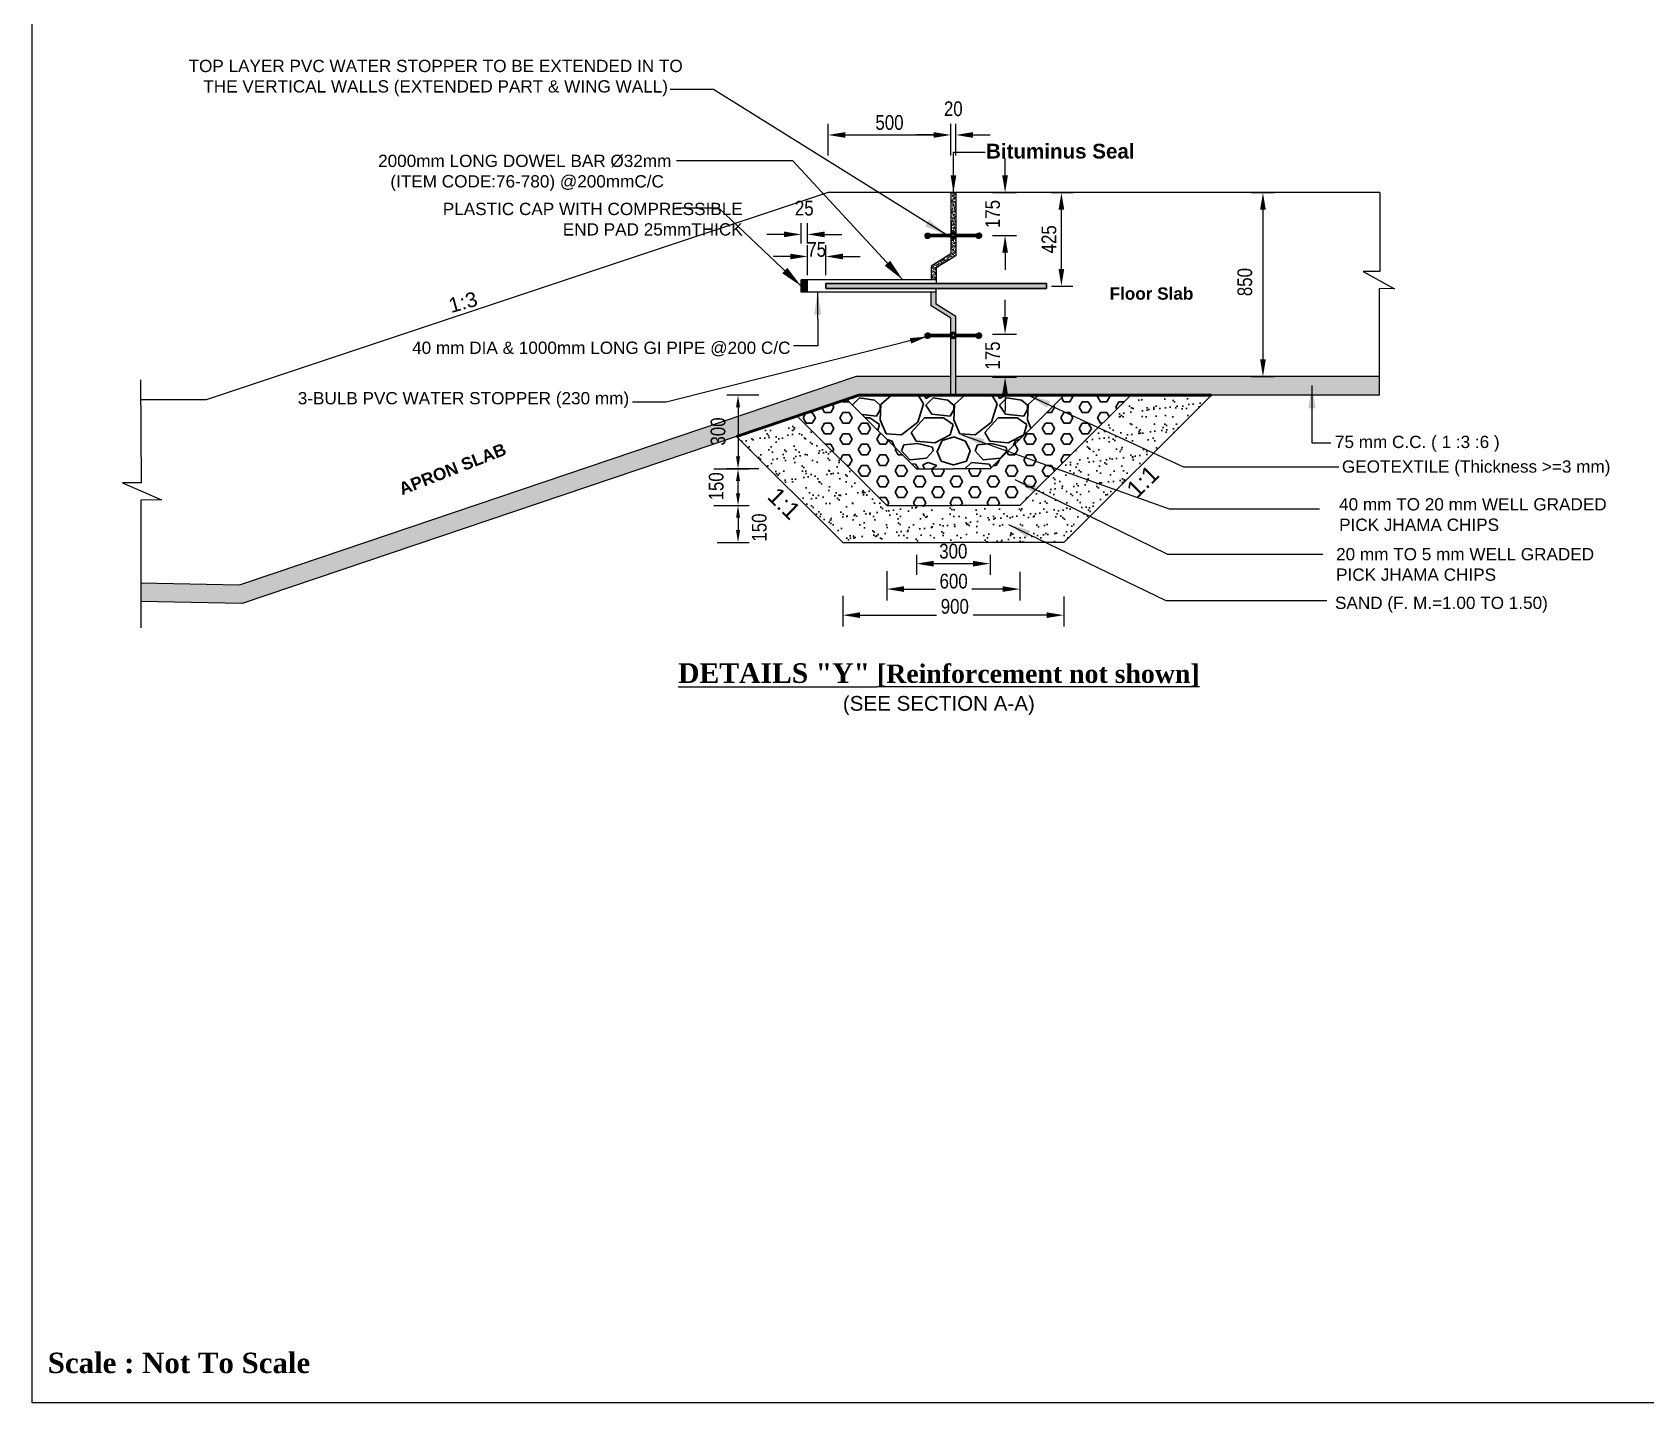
# Model space of a CAD drawing. Extents: x -358915 to 1258323, y -1667244 to -305611.
# Drawn here: x 258182 to 291064, y -1489101 to -1461173 of the extents above; entities that cross this region are included whole.
import ezdxf

# ---------------------------------------------------------------- set-up
doc = ezdxf.new("R2010")
doc.units = 0
doc.header["$LTSCALE"] = 300
doc.header["$MEASUREMENT"] = 0
doc.linetypes.add('DASHED2', pattern=[9.525, 6.35, -3.175])
doc.layers.get('0').update_dxf_attribs({"linetype": 'CONTINUOUS'})
doc.layers.get('DEFPOINTS').update_dxf_attribs({"linetype": 'CONTINUOUS'})
for name, color, linetype, lineweight in [('Dim', 7, 'CONTINUOUS', 9), ('Dimension', 8, 'CONTINUOUS', 18), ('HATCH', 252, 'CONTINUOUS', 5), ('line2', 3, 'CONTINUOUS', 30), ('TEXT-ROOM', 4, 'CONTINUOUS', 5)]:
    doc.layers.add(name, color=color, linetype=linetype, lineweight=lineweight)
for name, color, linetype in [('DOTTED', 240, 'DASHED2'), ('LINE', 7, 'CONTINUOUS'), ('TEXT', 10, 'CONTINUOUS')]:
    doc.layers.add(name, color=color, linetype=linetype)
doc.styles.add('1-2', font='arial.ttf')
doc.styles.add('Arial', font='arial.ttf')
doc.styles.add('BIG', font='ROMANT.SHX')
doc.styles.add('dimText', font='ARIALN.TTF')
doc.dimstyles.new('3', dxfattribs={"dimtxt": 225, "dimasz": 350, "dimexe": 100, "dimexo": 25, "dimgap": 9, "dimtad": 0, "dimdec": 0, "dimzin": 0, "dimdsep": 46, "dimtxsty": 'Standard', "dimcen": 0, "dimclrd": 5, "dimclre": 6, "dimclrt": 256, "dimadec": 0, "dimazin": 0, "dimtfac": 1, "dimtdec": 0, "dimtofl": 0, "dimtmove": 2, "dimatfit": 3, "dimfxl": 1, "dimtolj": 1, "dimtzin": 0, "dimarcsym": 0})
doc.dimstyles.new('dim_230', dxfattribs={"dimtxt": 460, "dimasz": 460, "dimexe": 230, "dimexo": 100, "dimgap": 100, "dimtad": 1, "dimdec": 0, "dimzin": 0, "dimdsep": 46, "dimtxsty": 'dimText', "dimcen": 0.09, "dimclrd": 256, "dimclre": 256, "dimclrt": 7, "dimadec": 0, "dimazin": 0, "dimtfac": 1, "dimtdec": 0, "dimtofl": 0, "dimtmove": 0, "dimatfit": 3, "dimfxl": 1, "dimtolj": 1, "dimtzin": 0, "dimlwd": -1, "dimlwe": -1, "dimarcsym": 0})
pattern_1 = [(37.5, (-1545546.38, -1546213.47), (-11.023838, 337.19416), [0, -266, 0, -297.5, 0, -284.375]), (7.5, (-1545546.4, -1546213.47), (309.71092, 493.87556), [0, -143.5, 0, -239.75, 0, -91.875]), (327.5, (-1545761.63, -1546213.47), (544.974826, 0.990334), [0, -87.5, 0, -315, 0, -411.25]), (317.5, (-1545761.63, -1546213.47), (526.07216, 153.59322), [0, -43.75, 0, -206.5, 0, -236.25])]
pattern_2 = [(0, (-1545546.38, -1546213.47), (0, 216.50635), [125, -250]), (120, (-1545546.38, -1546213.47), (-187.5, -108.253175), [125, -250]), (60, (-1545421.38, -1546213.47), (-187.5, 108.253175), [125, -250])]
pattern_3 = [(228.0127875, (-1544466.38, -1544713.47), (-12000, -13500), [201.804, -19978.6321]), (184.9697407, (-1544601.38, -1544863.47), (18000, 1500), [346.302, -34283.8871]), (132.510447, (-1544946.38, -1544893.47), (15000, -16500), [244.182, -24174.0489]), (267.273689, (-1545531.38, -1545268.47), (1500, 30000), [315.357, -31220.3371]), (292.833654, (-1545546.38, -1545583.47), (-7500, 18000), [309.2325, -30614.0597]), (357.273689, (-1545426.38, -1545868.47), (-30000, 1500), [315.357, -31220.3371]), (37.6942405, (-1545111.38, -1545883.47), (-19500, -15000), [417.0435, -41287.2728]), (72.2553284, (-1544781.38, -1545628.47), (10500, 33000), [393.732, -38979.4822]), (121.4295656, (-1544661.38, -1545253.47), (-12000, 19500), [316.425, -31326.1097]), (175.236358, (-1544826.38, -1544983.47), (16500, -1500), [361.248, -17701.1439]), (222.3974378, (-1545186.38, -1544953.47), (-18000, -16500), [467.172, -46250.0625]), (138.814075, (-1544046.38, -1545283.47), (-10500, 9000), [159.4515, -15785.7672]), (171.4692344, (-1544166.38, -1545178.47), (19500, -3000), [303.3555, -30032.2671]), (225, (-1544466.4, -1545133.5), (-2e-13, -1500), [212.1315, -1909.1888]), (203.19859, (-1544571.38, -1544953.47), (7500, 3000), [114.237, -11309.4227]), (291.80141, (-1544676.38, -1544998.47), (-1500, 4500), [161.5545, -7916.1927]), (30.963757, (-1544616.38, -1545148.47), (4500, 3000), [262.3935, -8484.0343]), (161.56505, (-1544391.4, -1545013.47), (3000, -1500), [189.7365, -4553.68]), (16.3895403, (-1545546.38, -1544998.47), (15000, 4500), [265.8, -26314.2677]), (70.346176, (-1545291.38, -1544923.47), (-6000, -16500), [222.9915, -22076.1116]), (293.19859, (-1544391.38, -1544713.47), (-3000, 7500), [228.4725, -11195.1872]), (343.6104597, (-1544301.38, -1544923.47), (-15000, 4500), [265.8, -26314.2677]), (339.443955, (-1545546.38, -1545928.47), (-7500, 3000), [256.32, -12559.6856]), (294.7751406, (-1545306.38, -1546018.47), (-7500, 16500), [214.767, -21261.9646]), (66.80141, (-1544376.38, -1546213.47), (3000, 7500), [228.4725, -11195.1872]), (17.3540246, (-1544286.38, -1546003.47), (-19500, -6000), [251.4465, -24893.1354]), (69.443955, (-1545111.38, -1546213.47), (-3000, -7500), [128.16, -12687.8456]), (101.309932, (-1544466.38, -1546213.47), (-1500, 6000), [76.485, -7572.0443]), (165.963757, (-1544481.38, -1546138.47), (4500, -1500), [309.2325, -5875.4259]), (186.009006, (-1544781.38, -1546063.47), (15000, 1500), [286.575, -28370.8848]), (303.690068, (-1544616.4, -1545283.47), (-1500, 3000), [216.333, -5191.9939]), (353.1572266, (-1544496.38, -1545463.47), (25500, -3000), [377.691, -37391.3439]), (60.945396, (-1544121.38, -1545508.47), (-6000, -10500), [154.434, -15289.0112]), (90, (-1544046.4, -1545373.5), (-1500, 1500), [90, -1410]), (120.256437, (-1544811.38, -1546018.47), (6000, -10500), [208.386, -20630.28]), (48.0127875, (-1544916.38, -1545838.47), (12000, 13500), [403.608, -19776.8281]), (0, (-1544646.4, -1545538.5), (1500, 1500), [390, -1110]), (325.3048465, (-1544256.38, -1545538.47), (15000, -10500), [237.171, -23479.9115]), (254.054604, (-1544061.38, -1545673.47), (-1500, -6000), [218.403, -10701.7618]), (207.6459754, (-1544121.38, -1545883.47), (-28500, -15000), [355.5975, -35204.2113]), (175.4260787, (-1544436.38, -1546048.47), (-19500, 1500), [376.1985, -37243.6101])]

# ---------------------------------------------------------------- blocks, each defined once
blk = doc.blocks.new('huk')
at = {"layer": 'Dim'}
h = blk.add_hatch(dxfattribs=at)
h.set_pattern_fill('ANSI31', color=15)
h.set_pattern_definition([(45, (-358365.36117, -19477.47705), (-0.08838834765, 0.08838834765), [])])
h.paths.add_polyline_path([(12.6, 3.5, 0.75964), (-12.6, 3.5), (-94, 3.5, 4.674984), (-94, -5.5), (-11.8, -5.5, 0.637498), (11.8, -5.5), (94, -5.5, 4.674984), (94, 3.5)])
h.paths.add_polyline_path([(-6, 0, -1), (6, 0, -1)], flags=16)
at = {"layer": 'DOTTED', "color": 8}
for points in [[(-94, 3.5), (-12.6, 3.5)], [(12.6, 3.5), (94, 3.5)], [(-94, -5.5), (-11.8, -5.5)], [(11.8, -5.5), (94, -5.5)]]:
    blk.add_lwpolyline(points, dxfattribs=at)
blk.add_circle((0, 0), 6.04, dxfattribs=at)
for centre, radius, start, end in [((-104, -1), 11, 24.14774, 335.85226), ((0, 0), 13, 15.55648, 164.44352), ((104, -1), 11, 204.14774, 155.85226), ((0, 0), 13, 204.96517, 335.03483)]:
    blk.add_arc(centre, radius, start, end, dxfattribs=at)
blk = doc.blocks.new('*D1588')
at = {"layer": 'DEFPOINTS', "color": 0, "ltscale": 500, "transparency": 16777216}
for p in [(282929, -1464440), (282929, -1468190), (283263, -1468190)]:
    blk.add_point(p, dxfattribs=at)
at = {"layer": 'Dim', "ltscale": 500, "transparency": 16777216}
for p, q in [((283029, -1464440), (283493, -1464440)), ((283263, -1464790), (283263, -1467840)), ((283029, -1468190), (283493, -1468190))]:
    blk.add_line(p, q, dxfattribs=at)
for points in [[(283205, -1464790), (283321, -1464790), (283263, -1464440)], [(283205, -1467840), (283321, -1467840), (283263, -1468190)]]:
    blk.add_solid(points, dxfattribs=at)
at = {"layer": 'Dim', "color": 7, "ltscale": 500, "transparency": 16777216, "insert": (282894, -1466264), "char_height": 300, "attachment_point": 5, "rotation": 90, "style": 'dimText'}
blk.add_mtext('\\A1;850', dxfattribs=at)
blk = doc.blocks.new('*D1589')
at = {"layer": 'DEFPOINTS', "color": 0, "ltscale": 500, "transparency": 16777216}
for p in [(276902, -1463266), (276902, -1463784), (277002, -1463784)]:
    blk.add_point(p, dxfattribs=at)
at = {"layer": 'Dim', "ltscale": 500, "transparency": 16777216}
for p, q in [((276902, -1463684), (276902, -1463036)), ((277002, -1463684), (277002, -1463036)), ((276552, -1463266), (276202, -1463266)), ((277352, -1463266), (277702, -1463266))]:
    blk.add_line(p, q, dxfattribs=at)
for points in [[(276552, -1463208), (276552, -1463324), (276902, -1463266)], [(277352, -1463208), (277352, -1463324), (277002, -1463266)]]:
    blk.add_solid(points, dxfattribs=at)
at = {"layer": 'Dim', "color": 7, "ltscale": 500, "transparency": 16777216, "insert": (276952, -1462733), "char_height": 300, "attachment_point": 5, "style": 'dimText'}
blk.add_mtext('\\A1;20', dxfattribs=at)
blk = doc.blocks.new('*D1590')
at = {"layer": 'DEFPOINTS', "color": 0, "ltscale": 500, "transparency": 16777216}
for p in [(276902, -1463266), (274402, -1463784), (276902, -1463784)]:
    blk.add_point(p, dxfattribs=at)
at = {"layer": 'Dim', "ltscale": 500, "transparency": 16777216}
for p, q in [((274402, -1463684), (274402, -1463036)), ((276902, -1463684), (276902, -1463036)), ((274752, -1463266), (276552, -1463266))]:
    blk.add_line(p, q, dxfattribs=at)
for points in [[(274752, -1463208), (274752, -1463324), (274402, -1463266)], [(276552, -1463208), (276552, -1463324), (276902, -1463266)]]:
    blk.add_solid(points, dxfattribs=at)
at = {"layer": 'Dim', "color": 7, "ltscale": 500, "transparency": 16777216, "insert": (275652, -1463013), "char_height": 300, "attachment_point": 5, "style": 'dimText'}
blk.add_mtext('\\A1;500', dxfattribs=at)
blk = doc.blocks.new('*D1591')
at = {"layer": 'DEFPOINTS', "color": 0, "ltscale": 500, "transparency": 16777216}
for p in [(277651, -1464440), (278008, -1464440), (277651, -1465315, 0)]:
    blk.add_point(p, dxfattribs=at)
at = {"layer": 'Dim', "ltscale": 500, "transparency": 16777216}
for p, q in [((278008, -1464090), (278008, -1463740)), ((277751, -1464440), (278238, -1464440)), ((277751, -1465315), (278238, -1465315)), ((278008, -1465665), (278008, -1466015))]:
    blk.add_line(p, q, dxfattribs=at)
for points in [[(277950, -1464090), (278066, -1464090), (278008, -1464440)], [(277950, -1465665), (278066, -1465665), (278008, -1465315)]]:
    blk.add_solid(points, dxfattribs=at)
at = {"layer": 'Dim', "color": 7, "ltscale": 500, "transparency": 16777216, "insert": (277755, -1464877), "char_height": 300, "attachment_point": 5, "rotation": 90, "style": 'dimText'}
blk.add_mtext('\\A1;175', dxfattribs=at)
blk = doc.blocks.new('*D1592')
at = {"layer": 'DEFPOINTS', "color": 0, "ltscale": 500, "transparency": 16777216}
for p in [(273979, -1465742), (273979, -1466220), (274354, -1466220)]:
    blk.add_point(p, dxfattribs=at)
at = {"layer": 'Dim', "ltscale": 500, "transparency": 16777216}
for p, q in [((273979, -1466120), (273979, -1465512)), ((274354, -1466120), (274354, -1465512)), ((273629, -1465742), (273279, -1465742)), ((274704, -1465742), (275054, -1465742))]:
    blk.add_line(p, q, dxfattribs=at)
for points in [[(273629, -1465684), (273629, -1465801), (273979, -1465742)], [(274704, -1465684), (274704, -1465801), (274354, -1465742)]]:
    blk.add_solid(points, dxfattribs=at)
at = {"layer": 'Dim', "color": 7, "ltscale": 500, "transparency": 16777216, "insert": (274168, -1465600), "char_height": 300, "attachment_point": 5, "style": 'dimText'}
blk.add_mtext('\\A1;75', dxfattribs=at)
blk = doc.blocks.new('*D1593')
at = {"layer": 'DEFPOINTS', "color": 0, "ltscale": 500, "transparency": 16777216}
for p in [(273852, -1465292), (273852, -1465576), (273979, -1465575)]:
    blk.add_point(p, dxfattribs=at)
at = {"layer": 'Dim', "ltscale": 500, "transparency": 16777216}
for p, q in [((273852, -1465476), (273852, -1465062)), ((273979, -1465475), (273979, -1465062)), ((273502, -1465292), (273152, -1465292)), ((274329, -1465292), (274679, -1465292))]:
    blk.add_line(p, q, dxfattribs=at)
for points in [[(273502, -1465234), (273502, -1465350), (273852, -1465292)], [(274329, -1465234), (274329, -1465350), (273979, -1465292)]]:
    blk.add_solid(points, dxfattribs=at)
at = {"layer": 'Dim', "color": 7, "ltscale": 500, "transparency": 16777216, "insert": (273915, -1464759), "char_height": 300, "attachment_point": 5, "style": 'dimText'}
blk.add_mtext('\\A1;25', dxfattribs=at)
blk = doc.blocks.new('*D1594')
at = {"layer": 'DEFPOINTS', "color": 0, "ltscale": 500, "transparency": 16777216}
for p in [(274702, -1472557), (279202, -1472572), (279202, -1473052)]:
    blk.add_point(p, dxfattribs=at)
at = {"layer": 'Dim', "ltscale": 500, "transparency": 16777216}
for p, q in [((274702, -1472657), (274702, -1473282)), ((279202, -1472672), (279202, -1473282)), ((275052, -1473052), (276611, -1473052)), ((278852, -1473052), (277354, -1473052))]:
    blk.add_line(p, q, dxfattribs=at)
for points in [[(275052, -1472993), (275052, -1473110), (274702, -1473052)], [(278852, -1472993), (278852, -1473110), (279202, -1473052)]]:
    blk.add_solid(points, dxfattribs=at)
at = {"layer": 'Dim', "color": 7, "ltscale": 500, "transparency": 16777216, "insert": (276983, -1472874), "char_height": 300, "attachment_point": 5, "style": 'dimText'}
blk.add_mtext('\\A1;900', dxfattribs=at)
blk = doc.blocks.new('*D1595')
at = {"layer": 'DEFPOINTS', "color": 0, "ltscale": 500, "transparency": 16777216}
for p in [(275596, -1472053), (278307, -1472067), (278307, -1472520)]:
    blk.add_point(p, dxfattribs=at)
at = {"layer": 'Dim', "ltscale": 500, "transparency": 16777216}
for p, q in [((275596, -1472153), (275596, -1472750)), ((278307, -1472167), (278307, -1472750)), ((275946, -1472520), (276587, -1472520)), ((277957, -1472520), (277331, -1472520))]:
    blk.add_line(p, q, dxfattribs=at)
for points in [[(275946, -1472462), (275946, -1472578), (275596, -1472520)], [(277957, -1472462), (277957, -1472578), (278307, -1472520)]]:
    blk.add_solid(points, dxfattribs=at)
at = {"layer": 'Dim', "color": 7, "ltscale": 500, "transparency": 16777216, "insert": (276959, -1472360), "char_height": 300, "attachment_point": 5, "style": 'dimText'}
blk.add_mtext('\\A1;600', dxfattribs=at)
blk = doc.blocks.new('*D1596')
at = {"layer": 'DEFPOINTS', "color": 0, "ltscale": 500, "transparency": 16777216}
for p in [(276202, -1471721), (277702, -1471721), (277702, -1472002)]:
    blk.add_point(p, dxfattribs=at)
at = {"layer": 'Dim', "ltscale": 500, "transparency": 16777216}
for p, q in [((276202, -1471821), (276202, -1472232)), ((276552, -1472002), (277352, -1472002)), ((277702, -1471821), (277702, -1472232))]:
    blk.add_line(p, q, dxfattribs=at)
for points in [[(276552, -1471944), (276552, -1472061), (276202, -1472002)], [(277352, -1471944), (277352, -1472061), (277702, -1472002)]]:
    blk.add_solid(points, dxfattribs=at)
at = {"layer": 'Dim', "color": 7, "ltscale": 500, "transparency": 16777216, "insert": (276952, -1471749), "char_height": 300, "attachment_point": 5, "style": 'dimText'}
blk.add_mtext('\\A1;300', dxfattribs=at)
blk = doc.blocks.new('*D1597')
at = {"layer": 'DEFPOINTS', "color": 0, "ltscale": 500, "transparency": 16777216}
for p in [(273086, -1468568), (272565, -1470068), (273086, -1470068)]:
    blk.add_point(p, dxfattribs=at)
at = {"layer": 'Dim', "ltscale": 500, "transparency": 16777216}
for p, q in [((272986, -1468568), (272335, -1468568)), ((272565, -1468818), (272565, -1469818)), ((272986, -1470068), (272335, -1470068))]:
    blk.add_line(p, q, dxfattribs=at)
for points in [[(272524, -1468818), (272607, -1468818), (272565, -1468568)], [(272524, -1469818), (272607, -1469818), (272565, -1470068)]]:
    blk.add_solid(points, dxfattribs=at)
at = {"layer": 'Dim', "color": 7, "ltscale": 500, "transparency": 16777216, "insert": (272159, -1469309), "char_height": 300, "attachment_point": 5, "rotation": 90, "style": 'dimText'}
blk.add_mtext('\\A1;300', dxfattribs=at)
blk = doc.blocks.new('*D1598')
at = {"layer": 'DEFPOINTS', "color": 0, "ltscale": 500, "transparency": 16777216}
for p in [(272060, -1470818), (272037, -1471568), (272565, -1471568)]:
    blk.add_point(p, dxfattribs=at)
at = {"layer": 'Dim', "ltscale": 500, "transparency": 16777216}
for p, q in [((272160, -1470818), (272795, -1470818)), ((272565, -1471068), (272565, -1471318)), ((272137, -1471568), (272795, -1471568))]:
    blk.add_line(p, q, dxfattribs=at)
for points in [[(272524, -1471068), (272607, -1471068), (272565, -1470818)], [(272524, -1471318), (272607, -1471318), (272565, -1471568)]]:
    blk.add_solid(points, dxfattribs=at)
at = {"layer": 'Dim', "color": 7, "ltscale": 500, "transparency": 16777216, "insert": (272999, -1471266), "char_height": 300, "attachment_point": 5, "rotation": 90, "style": 'dimText'}
blk.add_mtext('\\A1;150', dxfattribs=at)
blk = doc.blocks.new('*D1599')
at = {"layer": 'DEFPOINTS', "color": 0, "ltscale": 500, "transparency": 16777216}
for p in [(271971, -1470068), (272565, -1470068), (271971, -1470818)]:
    blk.add_point(p, dxfattribs=at)
at = {"layer": 'Dim', "ltscale": 500, "transparency": 16777216}
for p, q in [((272071, -1470068), (272795, -1470068)), ((272565, -1470568), (272565, -1470318)), ((272071, -1470818), (272795, -1470818))]:
    blk.add_line(p, q, dxfattribs=at)
for points in [[(272524, -1470318), (272607, -1470318), (272565, -1470068)], [(272524, -1470568), (272607, -1470568), (272565, -1470818)]]:
    blk.add_solid(points, dxfattribs=at)
at = {"layer": 'Dim', "color": 7, "ltscale": 500, "transparency": 16777216, "insert": (272121, -1470427), "char_height": 300, "attachment_point": 5, "rotation": 90, "style": 'dimText'}
blk.add_mtext('\\A1;150', dxfattribs=at)
blk = doc.blocks.new('*D1610')
at = {"layer": 'DEFPOINTS', "color": 0, "ltscale": 500, "transparency": 16777216}
for p in [(277651, -1467325), (278008, -1467325), (277651, -1468199, 0)]:
    blk.add_point(p, dxfattribs=at)
at = {"layer": 'Dim', "ltscale": 500, "transparency": 16777216}
for p, q in [((278008, -1466975), (278008, -1466625)), ((277751, -1467325), (278238, -1467325)), ((277751, -1468199), (278238, -1468199)), ((278008, -1468549), (278008, -1468899))]:
    blk.add_line(p, q, dxfattribs=at)
for points in [[(277950, -1466975), (278066, -1466975), (278008, -1467325)], [(277950, -1468549), (278066, -1468549), (278008, -1468199)]]:
    blk.add_solid(points, dxfattribs=at)
at = {"layer": 'Dim', "color": 7, "ltscale": 500, "transparency": 16777216, "insert": (277755, -1467762), "char_height": 300, "attachment_point": 5, "rotation": 90, "style": 'dimText'}
blk.add_mtext('\\A1;175', dxfattribs=at)
blk = doc.blocks.new('*D1611')
at = {"layer": 'DEFPOINTS', "color": 0, "ltscale": 500, "transparency": 16777216}
for p in [(278851, -1464440), (279155, -1464440), (278851, -1466345)]:
    blk.add_point(p, dxfattribs=at)
at = {"layer": 'Dim', "ltscale": 500, "transparency": 16777216}
for p, q in [((278951, -1464440), (279385, -1464440)), ((279155, -1465995), (279155, -1464790)), ((278951, -1466345), (279385, -1466345))]:
    blk.add_line(p, q, dxfattribs=at)
for points in [[(279097, -1464790), (279213, -1464790), (279155, -1464440)], [(279097, -1465995), (279213, -1465995), (279155, -1466345)]]:
    blk.add_solid(points, dxfattribs=at)
at = {"layer": 'Dim', "color": 7, "ltscale": 500, "transparency": 16777216, "insert": (278902, -1465392), "char_height": 300, "attachment_point": 5, "rotation": 90, "style": 'dimText'}
blk.add_mtext('\\A1;425', dxfattribs=at)

msp = doc.modelspace()

# ---------------------------------------------------------------- hatches: boundary and pattern name
at = {"layer": 'Dim'}
h = msp.add_hatch(dxfattribs=at)
h.set_pattern_fill('AR-SAND', color=8, scale=25)
h.set_pattern_definition([(37.5, (-1485779.437, -1562322.575), (-1.57483395, 48.1705942), [0, -38, 0, -42.5, 0, -40.625]), (7.5, (-1485779.44, -1562322.575), (44.2444176, 70.5536516), [0, -20.5, 0, -34.25, 0, -13.125]), (327.5, (-1485810.187, -1562322.575), (77.8535465, 0.1414763), [0, -12.5, 0, -45, 0, -58.75]), (317.5, (-1485810.19, -1562322.575), (75.153165, 21.941889), [0, -6.25, 0, -29.5, 0, -33.75])])
h.paths.add_polyline_path([(277001.6, -1464440), (276901.6, -1464440), (276901.6, -1465690), (276501.6, -1465940), (276501.6, -1466216.8), (276601.6, -1466216.7), (276601.6, -1465981.3), (277001.6, -1465725.7)])
h = msp.add_hatch(color=15, dxfattribs=at)
h.dxf.hatch_style = 1
h.paths.add_polyline_path([(273979.2, -1466220.3), (273851.7, -1466220.5), (273852.1, -1466470.5), (273979.5, -1466470.5)])
h = msp.add_hatch(color=15, dxfattribs=at)
h.dxf.hatch_style = 1
h.paths.add_polyline_path([(273979.2, -1466220.3), (273851.7, -1466220.5), (273852.1, -1466470.5), (273979.5, -1466470.5)])
h = msp.add_hatch(color=15, dxfattribs=at)
h.dxf.hatch_style = 1
h.paths.add_polyline_path([(278850.8, -1466294.6), (278850.8, -1466394.6), (274353.6, -1466394.6), (274353.6, -1466294.6)])
h = msp.add_hatch(color=15, dxfattribs=at)
h.dxf.hatch_style = 1
h.paths.add_polyline_path([(278850.8, -1466294.6), (278850.8, -1466394.6), (274353.6, -1466394.6), (274353.6, -1466294.6)])
h = msp.add_hatch(dxfattribs=at)
h.set_pattern_fill('AR-SAND', color=8, scale=25)
h.set_pattern_definition([(37.5, (-1485779.437, -1562572.575), (-1.57483395, 48.1705942), [0, -38, 0, -42.5, 0, -40.625]), (7.5, (-1485779.44, -1562572.575), (44.2444176, 70.5536516), [0, -20.5, 0, -34.25, 0, -13.125]), (327.5, (-1485810.187, -1562572.575), (77.8535465, 0.1414763), [0, -12.5, 0, -45, 0, -58.75]), (317.5, (-1485810.19, -1562572.575), (75.153165, 21.941889), [0, -6.25, 0, -29.5, 0, -33.75])])
h.paths.add_polyline_path([(277001.6, -1468565), (276901.6, -1468565), (276901.6, -1466999.2), (276501.6, -1466749.2), (276501.6, -1466472.4), (276601.6, -1466470.5), (276601.6, -1466708), (277001.6, -1466963.6)])
h = msp.add_hatch(dxfattribs=at)
h.set_pattern_fill('AR-CONC', color=8, scale=100)
h.set_pattern_definition([(50, (-1571018.9, -1622660.97), (717.26018, -62.75213), [75, -825]), (355, (-1571018.9, -1622661), (-138.75133, 752.19213), [60, -660]), (100.451444, (-1570959.1, -1622666.2), (578.50885, 689.44), [63.7402, -701.1421]), (46.1842, (-1571018.9, -1622461), (1067.24133, -165.5193), [112.5, -1237.5]), (96.635635, (-1570930, -1622474.8), (934.66195, 974.1186), [95.61034, -1051.71376]), (351.184164, (-1571018.9, -1622461), (934.66195, 974.1186), [90, -990]), (21, (-1570918.9, -1622510.97), (596.90705, -402.6189), [75, -825]), (326, (-1570918.9, -1622511), (243.31533, 725.15005), [60, -660]), (71.451445, (-1570869.14, -1622544.5), (840.22238, 322.53115), [63.7402, -701.1421]), (37.5, (-1571018.89, -1622660.97), (12.159855, 332.893854), [0, -652, 0, -670, 0, -662.5]), (7.5, (-1571018.9, -1622660.97), (263.06954, 394.41171), [0, -382, 0, -637, 0, -252.5]), (327.5, (-1571241.89, -1622660.97), (533.822436, -22.55487), [0, -250, 0, -780, 0, -1035]), (317.5, (-1571341.9, -1622660.97), (583.18617, 100.10498), [0, -325, 0, -518, 0, -735])])
h.paths.add_polyline_path([(285634.1, -1468190), (274970.8, -1468190), (263219, -1472164.4), (262396.9, -1472438.5), (260388.2, -1472400.3), (260393, -1472775.5), (262454.6, -1472814.7), (263335.3, -1472520.9), (275028.8, -1468565), (285634.1, -1468565)])
at = {"layer": 'HATCH', "lineweight": 30, "ltscale": 50}
h = msp.add_hatch(dxfattribs=at)
h.set_pattern_fill('HEX', color=2, scale=1000)
h.set_pattern_definition(pattern_2)
h.paths.add_polyline_path([(274778.9, -1468649.6), (273765.2, -1468992.5), (275596.4, -1470817.6), (276951.6, -1470817.6), (276951.6, -1470067.6), (276201.6, -1470067.6)])
h = msp.add_hatch(dxfattribs=at)
h.set_pattern_fill('GRAVEL', color=8, scale=1500)
h.set_pattern_definition(pattern_3)
h.paths.add_polyline_path([(275028.8, -1468565), (274778.9, -1468649.6), (276201.6, -1470067.6), (276951.6, -1470067.6), (276951.6, -1468565)])
h = msp.add_hatch(dxfattribs=at)
h.set_pattern_fill('AR-SAND', color=1, scale=175)
h.set_pattern_definition(pattern_1)
h.paths.add_polyline_path([(282214.2, -1468565), (280567, -1468565), (278306.9, -1470817.6), (276951.6, -1470817.6), (276951.6, -1471567.6), (279201.6, -1471567.6)])
h = msp.add_hatch(dxfattribs=at)
h.set_pattern_fill('HEX', color=2, scale=1000)
h.set_pattern_definition(pattern_2)
h.paths.add_polyline_path([(280567, -1468565), (279209.2, -1468565), (277701.6, -1470067.6), (276951.6, -1470067.6), (276951.6, -1470817.6), (278306.9, -1470817.6)])
h = msp.add_hatch(dxfattribs=at)
h.set_pattern_fill('GRAVEL', color=8, scale=1500)
h.set_pattern_definition(pattern_3)
h.paths.add_polyline_path([(279209.2, -1468565), (276951.6, -1468565), (276951.6, -1470067.6), (277701.6, -1470067.6)])
h = msp.add_hatch(dxfattribs=at)
h.set_pattern_fill('AR-SAND', color=1, scale=175)
h.set_pattern_definition(pattern_1)
h.paths.add_polyline_path([(273765.2, -1468992.5), (272535.4, -1469408.6), (274701.6, -1471567.6), (276951.6, -1471567.6), (276951.6, -1470817.6), (275596.4, -1470817.6)])

# ---------------------------------------------------------------- linework, layer by layer
for p, q in [((276601.6, -1466216.7), (273851.7, -1466220.5)), ((276601.6, -1466216.7), (273851.7, -1466220.5)), ((276601.6, -1466470.5), (273852.1, -1466470.5)), ((276601.6, -1466470.5), (273852.1, -1466470.5))]:
    msp.add_line(p, q)
for points in [[(273852.1, -1466470.5), (273851.7, -1466220.5)], [(273852.1, -1466470.5), (273851.7, -1466220.5)], [(273979.5, -1466470.4), (273979.2, -1466220.5)], [(273979.5, -1466470.4), (273979.2, -1466220.5)]]:
    msp.add_lwpolyline(points)
at = {"color": 5}
msp.add_lwpolyline([(275129.1, -1468568.2), (276879.1, -1468568.2)], dxfattribs=at)
at = {"layer": 'Dim', "color": 8}
for points in [[(285647.1, -1464440), (285647.1, -1466044.8), (285305.9, -1466044.8), (285943.8, -1466399.7), (285634.1, -1466396.3), (285634.1, -1468565)], [(260386.7, -1468253.3), (260401.1, -1470353.4), (260018.7, -1470357.3), (260814.5, -1470704), (260391.7, -1470704.9), (260393.4, -1473307.8)]]:
    msp.add_lwpolyline(points, dxfattribs=at)
at = {"layer": 'DOTTED', "color": 8, "linetype": 'ByBlock', "ltscale": 0.5}
for points in [[(274778.9, -1468649.6), (276201.6, -1470067.6), (276951.6, -1470067.6)], [(282214.2, -1468565), (279201.6, -1471567.6), (276951.6, -1471567.6)], [(279209.2, -1468565), (277701.6, -1470067.6), (276951.6, -1470067.6)], [(280567, -1468565), (278306.9, -1470817.6), (276951.6, -1470817.6)], [(273765.2, -1468992.5), (275596.4, -1470817.6), (276951.6, -1470817.6)], [(272535.4, -1469408.6), (274701.6, -1471567.6), (276951.6, -1471567.6)]]:
    msp.add_lwpolyline(points, dxfattribs=at)
at = {"layer": 'LINE', "ltscale": 500}
msp.add_line((285647.1, -1464440), (277001.6, -1464440), dxfattribs=at)
at = {"layer": 'LINE'}
msp.add_lwpolyline([(333296.8, -1489101.3), (258182, -1489101.3), (258182, -1435984.4), (333296.8, -1435984.4)], close=True, dxfattribs=at)
at = {"layer": 'LINE', "ltscale": 500}
for points in [[(274402.9, -1464440), (261727.9, -1468665)], [(276901.6, -1464440), (274402.9, -1464440)], [(276901.6, -1468190), (274970.8, -1468190), (263143.1, -1472190), (262401.6, -1472438.6), (260392.9, -1472400.4)], [(285634.1, -1468190), (277001.6, -1468190)], [(261727.9, -1468665), (260390.5, -1468665)], [(285634.1, -1468565), (275028.8, -1468565), (262459.4, -1472814.8)], [(262459.4, -1472814.8), (262459.4, -1472814.8), (262459.4, -1472814.8), (260385.8, -1472775.3)]]:
    msp.add_lwpolyline(points, dxfattribs=at)
at = {"layer": 'LINE', "lineweight": 15}
for points in [[(276901.6, -1464440), (276901.6, -1465344.3)], [(277001.6, -1464440), (277001.6, -1465345.6)], [(276901.6, -1465344.3), (276901.6, -1465690), (276501.6, -1465940), (276501.6, -1466216.9)], [(277001.6, -1465345.6), (277001.6, -1465725.7), (276601.6, -1465975.7), (276601.6, -1466294.6)], [(276901.6, -1468565), (276901.6, -1466999.2), (276501.6, -1466749.2), (276501.6, -1466472.4)], [(277001.6, -1468565), (277001.6, -1466963.6), (276601.6, -1466713.6), (276601.6, -1466394.6)]]:
    msp.add_lwpolyline(points, dxfattribs=at)
at = {"layer": 'LINE', "lineweight": 50}
msp.add_lwpolyline([(272535.4, -1469408.6), (275028.8, -1468565), (282214.2, -1468565)], dxfattribs=at)
at = {"layer": 'line2', "color": 2}
msp.add_line((278850.8, -1466394.6), (278850.8, -1466294.6), dxfattribs=at)
msp.add_line((278850.8, -1466394.6), (278850.8, -1466294.6), dxfattribs=at)
at = {"layer": 'line2', "color": 1}
for points in [[(276901.6, -1464440), (277001.6, -1464440)], [(277001.6, -1465355.8), (276980.5, -1465372.8), (276951.1, -1465379.8), (276919.6, -1465371.7), (276901.6, -1465357.1)], [(277001.6, -1467391.6), (276980.5, -1467408.6), (276951.1, -1467415.6), (276919.6, -1467407.5), (276901.6, -1467392.9)], [(277001.6, -1468565), (276901.6, -1468565)]]:
    msp.add_lwpolyline(points, dxfattribs=at)
at = {"layer": 'line2', "color": 2}
for points in [[(274353.6, -1466294.6), (278850.8, -1466294.6)], [(274353.6, -1466294.6), (274353.6, -1466394.6)], [(274353.6, -1466294.6), (278850.8, -1466294.6)], [(274353.6, -1466294.6), (274353.6, -1466394.6)], [(274353.6, -1466394.6), (278850.8, -1466394.6)], [(274353.6, -1466394.6), (278850.8, -1466394.6)]]:
    msp.add_lwpolyline(points, dxfattribs=at)

# ---------------------------------------------------------------- block references
at = {"layer": 'line2', "color": 1, "xscale": -5, "yscale": 5, "zscale": 5}
for p in [(276951.1, -1465314.6), (276951.1, -1467350.4)]:
    msp.add_blockref('huk', p, dxfattribs=at)

# ---------------------------------------------------------------- texts
at = {"layer": 'Dimension', "color": 0, "lineweight": 13, "ltscale": 2, "attachment_point": 5, "style": '1-2'}
for s, insert, char_height, width in [('TOP LAYER PVC WATER STOPPER TO BE EXTENDED IN TO THE VERTICAL WALLS (EXTENDED PART & WING WALL)', (266402.3, -1462104.8), 250, 10262.31), ('{\\fArial|b1|i0|c0|p34;\\C7;Bituminus Seal}', (279132.9, -1463597.7), 300, 3430.458), ('2000mm LONG DOWEL BAR Ø32mm\\P (ITEM CODE:76-780) @200mmC/C', (268218.5, -1464039.7), 250, 9032.937), ('\\pxqr;PLASTIC CAP WITH COMPRESSIBLE\\PEND PAD 25mmTHICK', (268144.6, -1464983.4), 250, 9032.937), ('\\pxqc;{\\fArial|b1|i0|c0|p34;\\C7;Floor Slab}', (280991.1, -1466499.7), 250, 4305.656), ('40 mm DIA & 1000mm LONG GI PIPE @200 C/C', (269778.5, -1467627.3), 250, 8066.815), ('3-BULB PVC WATER STOPPER (230 mm)', (266969.7, -1468667.6), 250, 9032.937), ('75 mm C.C. ( 1 :3 :6 )', (286408.2, -1469558.3), 250, 6217.218), ('{\\C7;GEOTEXTILE (Thickness >=3 mm) }', (287608.2, -1470060), 250, 6810.151), ('\\pxql;{\\C7;40 mm TO 20 mm WELL GRADED \\PPICK JHAMA CHIPS}', (288290.6, -1471002.7), 250, 6951.483), ('\\pxql;{\\C7;20 mm TO 5 mm WELL GRADED \\PPICK JHAMA CHIPS}', (288158.4, -1472019), 250, 6810.151), ('{\\C7;SAND (F. M.=1.00 TO 1.50)}', (286899.9, -1472838.7), 250, 9032.937)]:
    msp.add_mtext(s, dxfattribs=dict(at, insert=insert, char_height=char_height, width=width))
for s, insert, char_height, width, rotation in [('\\pxqc;{\\fArial|b1|i0|c0|p34;\\C7;APRON SLAB}', (266747.1, -1470074.3), 250, 4305.656, 21.3372), ('{\\C7;1:1}', (280811.9, -1470328.1, 0), 350, 919.075, 44.38929), ('{\\C7;1:1}', (273505, -1470773, 0), 350, 919.075, 315.61071)]:
    msp.add_mtext(s, dxfattribs=dict(at, insert=insert, char_height=char_height, width=width, rotation=rotation))
at = {"layer": 'LINE', "insert": (261171.8, -1488506.8), "char_height": 416.722, "width": 30814.437, "attachment_point": 8, "style": 'BIG'}
msp.add_mtext('{\\fTimes New Roman|b1|i0|c0|p18;Scale : Not To Scale}', dxfattribs=at)
at = {"layer": 'TEXT', "ltscale": 500, "style": 'Arial'}
msp.add_text('1:3', height=301.06, rotation=15.54193, dxfattribs=at).set_placement((266718, -1466895.5))
at = {"layer": 'TEXT-ROOM', "insert": (276658, -1475188.2), "char_height": 388, "width": 14468.82, "attachment_point": 5}
msp.add_mtext('{\\fTimes New Roman|b1|i0|c0|p18;\\H1.031x;\\L\\C6;DETAILS "Y"\\H0.9375x; [Reinforcement not shown]\\P\\fArial|b0|i0|c0|p34;\\H0.8x;\\l\\C7;(SEE SECTION A-A)\\P\\fTimes New Roman|b1|i0|c0|p18;\\H1.333x;\\L\\C6;\\P\\fArial Narrow|b0|i0|c0|p34;\\H0.97x;\\C256; }', dxfattribs=at)

# ---------------------------------------------------------------- dimensions: what is measured, and where the dimension line sits
at = {"layer": 'Dim', "ltscale": 500}
for base, p1, p2, angle, text, picture, middle in [((276901.6, -1463266), (277001.6, -1463784.1), (276901.6, -1463784.1), 180, '20', '*D1589', (276951.6, -1462732.8)), ((276901.6, -1463266), (274401.8, -1463784.1), (276901.6, -1463784.1), 180, '500', '*D1590', (275651.7, -1463012.8)), ((278008.1, -1464440), (277651.3, -1465314.6, 0), (277651.3, -1464440), 90, '175', '*D1591', (277754.9, -1464877.3)), ((279155, -1464440), (278850.8, -1466344.6), (278850.8, -1464440), 90, '425', '*D1611', (278901.9, -1465392.3)), ((273851.7, -1465291.9), (273979.2, -1465575.5), (273851.7, -1465575.6), 180, '25', '*D1593', (273915.4, -1464758.7)), ((278008.1, -1467324.9), (277651.3, -1468199.5, 0), (277651.3, -1467324.9), 90, '175', '*D1610', (277754.9, -1467762.2))]:
    dim = msp.add_linear_dim(base=base, p1=p1, p2=p2, angle=angle, text=text, dimstyle='dim_230', override={"dimtxt": 300, "dimasz": 350, "dimsah": 1, "dimtmove": 2}, dxfattribs=at)
    dim.commit()
    dim.dimension.update_dxf_attribs({"geometry": picture, "text_midpoint": middle})
for base, p1, p2, angle, text, override, picture, middle in [((283263.1, -1468190), (282929.2, -1464440), (282929.2, -1468190), 90, '850', {"dimtxt": 300, "dimasz": 350, "dimsah": 1, "dimtmove": 2}, '*D1588', (282894.1, -1466263.6)), ((273979.3, -1465742.5), (274353.8, -1466219.8), (273979.3, -1466220.3), 180, '75', {"dimtxt": 300, "dimasz": 350, "dimsah": 1, "dimtmove": 2}, '*D1592', (274167.6, -1465599.7)), ((272565.4, -1470067.6), (273085.7, -1468567.6), (273085.7, -1470067.6), 270, '300', {"dimtxt": 300, "dimasz": 250, "dimsah": 1, "dimtmove": 2}, '*D1597', (272159, -1469309.5)), ((272565.4, -1470067.6), (271971.1, -1470817.6), (271971.1, -1470067.6), 90, '150', {"dimtxt": 300, "dimasz": 250, "dimsah": 1, "dimtmove": 2}, '*D1599', (272120.8, -1470427.4)), ((272565.4, -1471567.6), (272059.5, -1470817.6), (272036.6, -1471567.6), 270, '150', {"dimtxt": 300, "dimasz": 250, "dimsah": 1, "dimtmove": 2}, '*D1598', (272998.7, -1471265.7))]:
    dim = msp.add_linear_dim(base=base, p1=p1, p2=p2, angle=angle, text=text, dimstyle='dim_230', override=override, dxfattribs=at)
    dim.commit()
    dim.dimension.update_dxf_attribs({"geometry": picture, "text_midpoint": middle, "dimtype": 160})
dim = msp.add_linear_dim(base=(277701.6, -1472002.3), p1=(276201.6, -1471721.1), p2=(277701.6, -1471721.1), text='300', dimstyle='dim_230', override={"dimtxt": 300, "dimasz": 350, "dimsah": 1, "dimtmove": 2}, dxfattribs=at)
dim.commit()
dim.dimension.update_dxf_attribs({"geometry": '*D1596', "text_midpoint": (276951.6, -1471749.1)})
for base, p1, p2, text, picture, middle in [((278306.9, -1472520), (275596.4, -1472052.7), (278306.9, -1472067.2), '600', '*D1595', (276959.1, -1472359.8)), ((279201.6, -1473051.7), (274701.6, -1472557), (279201.6, -1472571.6), '900', '*D1594', (276982.6, -1472874.2))]:
    dim = msp.add_linear_dim(base=base, p1=p1, p2=p2, text=text, dimstyle='dim_230', override={"dimtxt": 300, "dimasz": 350, "dimsah": 1, "dimtmove": 2}, dxfattribs=at)
    dim.commit()
    dim.dimension.update_dxf_attribs({"geometry": picture, "text_midpoint": middle, "dimtype": 160})

# ---------------------------------------------------------------- leaders
for points in [[(276810.6, -1465304.1), (272063.9, -1462340.2), (271180, -1462340.2)], [(275922.7, -1466217.6), (273684.6, -1463795.5), (271310.5, -1463795.5)], [(273851.9, -1466345.5), (272175, -1464757.4), (271301.1, -1464757.4)], [(274187.3, -1466470.5), (274194.4, -1467563.5), (273695.8, -1467563)], [(284261.6, -1468373.8), (284261.1, -1469536.5), (284647.7, -1469536.5)], [(278476, -1468565), (281644.7, -1470026.1), (284812.7, -1470026.1)], [(277128.9, -1469377.7), (281352.3, -1470882.3), (284414.6, -1470882.3)], [(278208.5, -1470288), (281314.9, -1471811.3), (284482.9, -1471811.3)], [(278079.6, -1471201.3), (281281.7, -1472750.5), (284567.8, -1472750.5)]]:
    msp.add_leader(points, dimstyle='dim_230', dxfattribs=at)
msp.add_leader([(276955.2, -1464440), (276955.2, -1463619.1), (277604.4, -1463619.1)], dimstyle='dim_230', override={"dimasz": 350, "dimtmove": 2}, dxfattribs=at)
at = {"layer": 'LINE', "color": 3, "ltscale": 0.5}
msp.add_leader([(276420.2, -1467375.2), (271102.3, -1468713), (270414.3, -1468713)], dimstyle='3', override={"dimgap": 9, "dimtad": 0, "dimfxl": 700}, dxfattribs=at)

doc.saveas('drawing.dxf')
